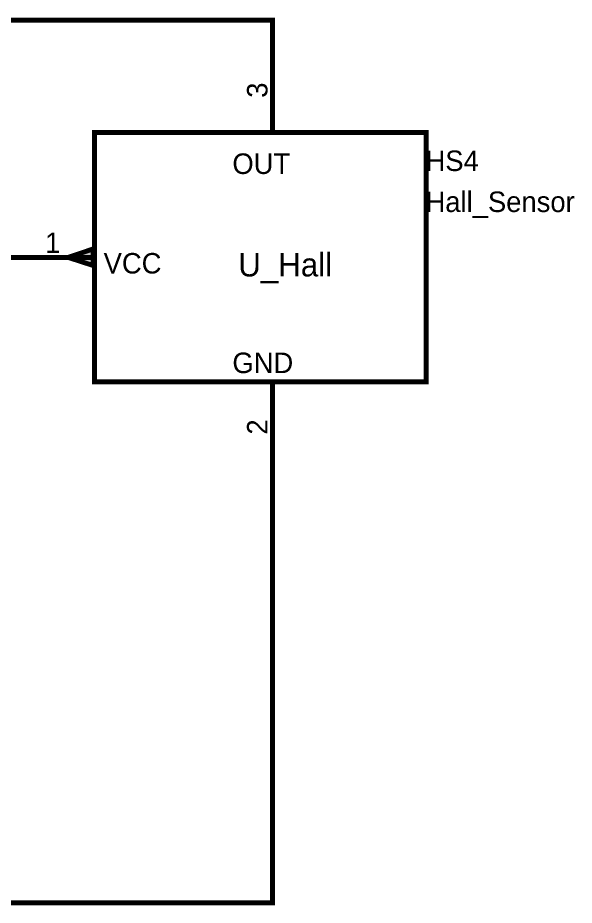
# Model space of a CAD drawing. Header units: millimetres. Extents: x 0 to 800, y 0 to 567.
# Drawn here: x 628.9 to 663, y 187.8 to 242.1 of the extents above; entities that cross this region are included whole.
import ezdxf

# ---------------------------------------------------------------- set-up
doc = ezdxf.new("R2010")
doc.units = ezdxf.units.MM
doc.layers.add('Sheet', color=255, linetype='Continuous')

msp = doc.modelspace()

# ---------------------------------------------------------------- linework, layer by layer
at = {"layer": 'Sheet', "const_width": 0.3}
for points in [[(644.515, 240.697), (644.515, 241.996), (570.015, 241.996), (570.015, 229.991)], [(644.515, 235.187), (644.515, 240.697)], [(633.517, 227.482), (628.007, 227.482)], [(644.515, 219.777), (644.515, 214.289)], [(610.513, 197.669), (610.513, 187.993), (625.498, 187.993), (644.515, 187.993), (644.515, 214.289)]]:
    msp.add_lwpolyline(points, dxfattribs=at)
at = {"layer": 'Sheet'}
for points, const_width in [([(633.607, 235.12), (653.923, 235.12), (653.923, 219.866), (633.607, 219.866), (633.607, 235.12)], 0.3), ([(633.607, 235.12), (633.607, 219.866), (653.923, 219.866), (653.923, 235.12), (633.607, 235.12), (633.607, 235.12)], 0.0991), ([(631.994, 227.482), (633.517, 227.997), (633.517, 226.989), (631.994, 227.482)], 0.3), ([(631.994, 227.482), (633.517, 227.997), (633.517, 226.989), (631.994, 227.482)], 0.0991)]:
    msp.add_lwpolyline(points, close=True, dxfattribs=dict(at, const_width=const_width))
msp.add_solid([(633.548, 228.076), (631.818, 227.5), (633.548, 226.923)], dxfattribs=at)

# ---------------------------------------------------------------- texts
for s, p in [('3', (644.201, 237.248)), ('2', (644.201, 216.641))]:
    msp.add_text(s, height=1.254, rotation=90, dxfattribs=at).set_placement(p)
for s, height, p in [('OUT', 1.2543, (642.051, 232.589)), ('HS4', 1.2543, (653.878, 232.768)), ('Hall_Sensor', 1.25433, (653.878, 230.259)), ('1', 1.254, (630.583, 227.751)), ('VCC', 1.2543, (634.167, 226.496)), ('U_Hall', 1.4335, (642.41, 226.317)), ('GND', 1.2543, (642.051, 220.404))]:
    msp.add_text(s, height=height, dxfattribs=at).set_placement(p)

doc.saveas('drawing.dxf')
